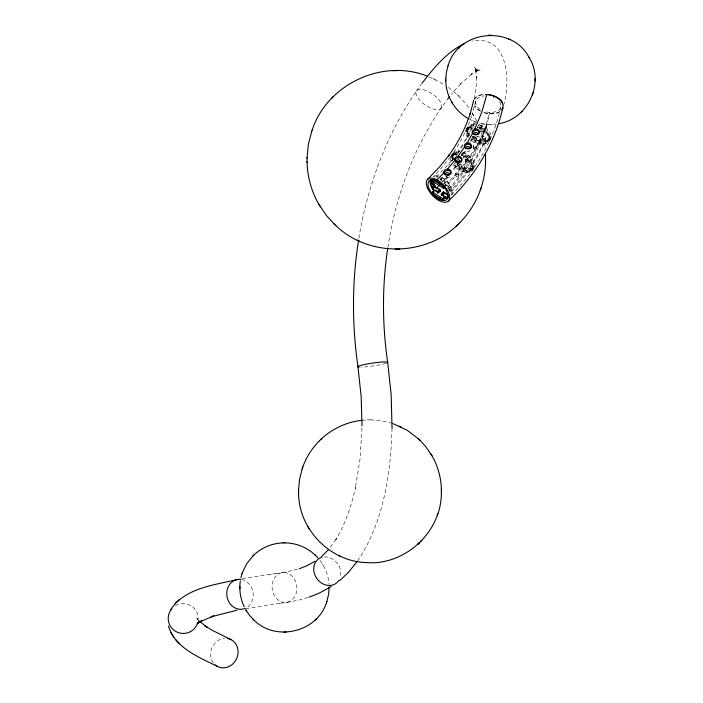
<?xml version="1.0" encoding="UTF-8"?>
<svg xmlns="http://www.w3.org/2000/svg" width="703" height="703" viewBox="0 0 703 703"><rect width="100%" height="100%" fill="white"/><g stroke="black" fill="none" stroke-linecap="round" stroke-linejoin="round"><path stroke-width="0.53" stroke-dasharray="3.52 2.64" d="M361.983 427.899L360.041 459.147L355.217 488.761L355.542 487.302C351.447 505.562 345.481 523.621 335.788 539.737L336.965 537.76L329.645 548.191M392.037 428.232C390.719 473.673 383.689 521.31 358.258 560.054M441.045 178.36L440.289 178.747M458.874 175.522L458.98 173.852M458.207 163.439L461.722 165.012L459.419 168.342L459.358 169.467L462.952 171.268M448.699 189.16L459.762 175.978L465.043 167.683L465.869 167.481L470.386 169.485L470.659 168.448L468.901 171.787L470.571 169.432M465.149 161.628L465.263 159.95M463.286 171.181L465.043 167.683M448.031 183.975L448.145 182.297L444.261 179.854L444.147 181.532L448.031 183.975A247.737 193.176 3.8 0 0 467.882 160.609L463.558 158.685L465.869 155.363L465.94 154.247L463.172 152.797M468.435 160.398L468.33 162.068M473.251 136.206A2.32 1.81 3.8 0 0 475.615 137.665L476.441 138.438L475.237 142.243L479.077 143.5M476.441 138.438L476.537 139.783L480.237 140.899M479.428 143.377L480.659 139.686L481.537 139.37L486.388 140.785L486.678 139.73L485.316 143.386L480.377 141.98L479.499 142.287M480.377 129.15L479.85 128.482M480.659 139.686L479.411 143.43M480.711 129.097L481.529 126.153L478.137 125.029M435.974 177.218L436.124 176.198L437.565 177.042M437.582 177.402L437.688 175.724A234.521 182.868 3.8 0 0 442.749 170.442M441.168 180.135L441.581 178.167L441.089 177.859M445.676 186.295L445.79 184.625L444.577 183.861M448.004 188.281L448.11 186.611M447.934 187.095L449.393 185.662L449.454 184.748M453.76 154.133L451.809 156.602L451.704 157.99L454.551 152.911M452.794 156.242L452.855 155.319M453.4 155.583L453.505 154.177M451.37 193.51L451.458 192.174M453.98 165.1L454.033 164.3M455.456 167.358L455.57 165.68L459.894 167.613L459.78 169.282L455.456 167.358A234.521 182.868 3.8 0 1 453.356 170.223M457.715 154.344L456.37 153.737L456.528 155.539M455.693 175.082L455.808 173.404M459.78 169.282L461.607 166.681L457.284 164.748L457.398 163.078M458.356 152.938L458.198 151.136A234.521 182.868 3.8 0 0 471.959 126.962L473.409 127.384M461.607 166.681L461.722 165.012M461.836 155.556L462.249 152.946M451.3 191.726A247.737 193.176 3.8 0 0 467.082 172.551L462.759 170.618L462.873 168.948L464.701 166.347L469.024 168.272L468.91 169.95L464.595 168.017L464.701 166.347M463.558 158.685L463.672 157.006L465.5 154.405L469.824 156.338L469.709 158.008L465.386 156.075L465.5 154.405M467.082 130.336L468.506 127.647L466.95 131.769L468.11 129.159M471.318 125.116L470.087 128.675L471.37 125.046L474.613 125.899M467.082 172.551L467.196 170.882L462.873 168.948M467.882 160.609L467.996 158.94L463.672 157.006M469.815 162.103A1.432 0.808 35.1 0 0 469.56 161.927L469.622 161.013M471.045 140.574L471.159 138.895L475.799 140.266L475.685 141.936L471.045 140.574A234.521 182.868 3.8 0 1 470.325 142.129M471.959 126.962L471.845 128.631A234.521 182.868 3.8 0 1 465.544 140.934M474.551 126.241L473.101 125.819L474.235 121.733L476.59 122.384M469.56 161.927L471.318 158.606M470.746 170.785L472.504 167.455L472.442 168.377M473.101 125.819L474.235 121.733M471.801 169.493L471.898 168.114L473.594 165.706C474.182 168.369 468.857 172.165 473.479 167.112M473.119 147.568L473.233 145.89M476.3 148.008L476.414 146.338M475.685 141.936L477.056 137.454L472.706 136.171M479.007 141.215L483.646 142.577L483.532 144.256L478.892 142.885L479.007 141.215L480.263 138.394L484.903 139.765L484.789 141.435L480.149 140.073L480.263 138.394M480.949 128.131L481.063 126.461L485.703 127.823L485.588 129.501L480.949 128.131L480.474 129.185M469.709 158.008A247.737 193.176 3.8 0 0 484.332 132.313L484.446 130.644L480.676 129.528M486.388 133.552A1.432 0.861 24 0 0 486.116 133.403L486.177 132.489M484.789 141.435L486.01 137.138L479.727 135.407M485.588 129.501L486.81 125.204L478.945 123.034M486.116 133.403L487.337 129.879M487.425 142.041L488.655 138.509L488.594 139.431M488.55 140.618L489.815 136.637L488.295 140.732L489.71 138.034M387.863 247.456C395.35 197.692 412.977 149.124 441.51 107.497M358.855 238.124C367.502 186.005 386.175 135.187 416.185 91.513M474.314 98.947L476.089 87.77L476.643 75.573L476.775 78.121L475.448 68.736L476.168 71.284L474.288 66.803L475.905 69.439L474.551 68.121L476.678 69.905L475.166 68.929L477.724 70.3L476.08 69.667L478.928 70.476L477.126 70.168L480.914 69.931L476.441 70.994L478.928 70.036L470.922 74.369L472.873 73.086L460.316 84.026L461.669 82.611L451.423 94.29M503.55 105.432C510.826 81.522 508.524 33.911 471.959 41.082M475.703 101.083L472.17 114.615L472.609 113.139C467.627 128.913 459.92 143.772 450.236 157.164L451.08 155.969M500.738 107.19C493.471 140.82 475.202 171.453 450.913 195.592M468.216 127.761L468.11 129.888L469.332 126.364L468.18 128.921M485.448 143.289L486.608 140.679M486.81 125.204L485.703 127.823M486.01 137.138L484.903 139.765M472.943 136.25L472.75 136.707M472.565 137.155L472.302 137.753L476.942 139.124M479.824 142.155L485.36 127.709L489.499 112.392C484.727 141.725 468.743 168.755 448.857 190.627M466.027 130.547L467.187 127.946M466.44 132.023L467.6 129.414M477.144 127.094L477.381 126.566M477.662 127.366L477.161 127.015M475.281 141.048L474.472 140.24L475.632 137.63A2.32 1.81 3.8 0 0 477.803 136.171M479.885 129.097L481.063 126.461M475.799 140.266L477.056 137.454M485.852 132.164L481.133 130.767L482.293 128.166L481.485 127.357M478.892 142.885L480.149 140.073M480.377 141.98L481.537 139.37M487.416 142.094L488.585 139.475M489.165 138.983L490.325 136.382M471.783 140.96A12.777 7.689 24 0 0 489.543 140.53L490.738 137.85M479.446 143.008L472.653 156.435L464.973 168.746M468.883 171.822L464.173 169.889L463.347 170.091M470.158 127.726L472.864 128.333M456.423 151.857L454.639 155.249L456.449 151.83L458.646 152.7M451.546 155.442L453.242 153.034M452.873 155.249L454.569 152.841M453.822 154.027L451.818 156.584M451.247 158.14L452.952 155.723M454.041 164.186L455.729 161.778M462.056 153.72L461.37 154.695A12.777 7.232 35.1 0 1 472.179 170.495A12.777 7.232 35.1 0 1 453.479 165.143M462.17 153.562L462.512 153.069M459.419 168.342L458.672 167.428L460.368 165.02L456.792 163.421M469.323 160.644L464.92 158.676L466.616 156.268L465.869 155.363M462.759 170.618L464.595 168.017M463.259 171.251L465.869 167.481M472.346 167.973L474.042 165.556M470.72 170.855L473.172 167.252M472.056 170.662L473.743 168.254M416.484 90.959L421.387 84.105M441.212 108.051A15.027 6.608 34.6 0 0 425.921 90.52A15.027 6.608 34.6 0 0 419.41 99.94A15.027 6.608 34.6 0 0 441.212 108.051L447.978 98.71M450.43 156.822L441.625 167.841L433.54 176.488M454.727 154.265L456.95 155.117M440.254 179.476L441.581 178.167M442.196 181.892L444.261 179.854M443.707 181.963L444.147 181.532M443.778 183.29L445.227 181.857L449.182 184.344M447.978 188.94L450.157 186.787L450.623 187.077L450.825 188.404L449.375 189.836M449.946 190.829L451.493 189.485L451.528 191.111L450.078 192.543M308.134 597.471L299.162 600.054L286.886 602.348M297.51 569.36L282.088 572.681M245.839 608.561L281.068 603.112M242.359 578.648L277.061 573.349M269.996 574.316L271.156 574.166M275.91 573.507L283.081 572.558M279.917 603.262L287.035 602.322M496.415 124.027L487.671 124.352L479.165 122.999M362.098 420.28L367.458 419.876M489.833 124.431L492.144 124.396M370.657 419.84L381.246 420.702L391.307 423.065M367.23 419.884L370.92 419.832M474.121 123.412L475.694 123.842M478.84 124.712L486.696 126.874M476.467 136.215L485.905 138.816M473.216 124.141L475.246 124.739M482.293 128.166L487.012 129.554M480.562 131.206L484.332 132.313M472.68 136.76L475.632 137.63M470.931 139.194L474.472 140.24M469.683 126.232L470.237 126.399L469.077 129.001L468.523 128.842M488.234 139.563L487.689 139.396L486.52 142.006L487.074 142.164M476.072 122.076L469.859 119.422M429.05 76.812L444.894 84.958M458.198 151.136L459.542 151.743M466.616 156.268L471.019 158.237M461.326 154.265L462.407 154.748M461.265 155.117L464.121 156.426L464.92 158.676M464.639 168.861L461.177 167.27L460.368 165.02M454.279 165.46L458.672 167.428M454.876 152.823L455.395 153.052L453.699 155.46L453.18 155.231M472.108 168.465L471.599 168.237L469.876 170.688L470.412 170.873M470.825 119.897L472.073 120.485M435.5 79.667L433.004 78.499M441.396 177.499L444.516 179.502L445.227 181.857M437.688 175.724L438.417 176.181M440.254 179.08L441.466 179.845M442.002 181.4L442.451 181.901M443.848 183.404L444.331 183.703M448.452 87.392L457.31 94.703M458.338 95.678L464.745 102.506L469.947 109.369M456.774 94.202L458.874 96.188M480.676 130.319L481.133 130.767M320.05 560.511C325.208 567.303 328.363 575.581 329.013 584.088M199.081 621.478L196.278 616.962L198.026 620.283M323.231 565.335L322.475 564.061M476.819 121.241L472.284 112.99L472.697 113.675M473.391 114.835L473.796 115.529M453.268 158.113L451.783 160.732L451.634 159.054L453.321 156.646L453.268 158.113A234.521 182.868 3.8 0 1 445.184 167.745M478.594 125.169L482.363 136.101L484.921 148.746M464.859 151.198A234.521 182.868 3.8 0 1 462.187 155.706M455.57 165.68A234.521 182.868 3.8 0 1 452.389 169.968M446.757 176.954A234.521 182.868 3.8 0 1 443.18 181.04M465.597 151.356A234.521 182.868 3.8 0 1 462.987 155.89M458.277 163.289A234.521 182.868 3.8 0 1 457.284 164.748M447.811 177.244A234.521 182.868 3.8 0 1 444.278 181.365M483.646 142.577A247.737 193.176 3.8 0 1 469.024 168.272M467.196 170.882A247.737 193.176 3.8 0 1 450.069 191.453M483.532 144.256A247.737 193.176 3.8 0 1 468.91 169.95M445.561 185.355A1.608 1.257 3.8 0 1 447.829 187.156M456.37 153.737A234.521 182.868 3.8 0 1 455.324 155.178M462.873 145.442A234.521 182.868 3.8 0 1 458.084 152.815M454.156 158.28A234.521 182.868 3.8 0 1 451.985 161.119M449.753 163.922A234.521 182.868 3.8 0 1 448.602 165.31M484.446 130.644A247.737 193.176 3.8 0 1 469.824 156.338M467.996 158.94A247.737 193.176 3.8 0 1 448.145 182.297M447.196 176.26A2.32 1.81 3.8 0 1 445.79 175.768M449.463 176.602A2.32 1.81 3.8 0 1 446.774 177.894A2.32 1.81 3.8 0 1 444.911 175.803M458.725 163.465A2.32 1.81 3.8 0 1 457.653 163.439M460.395 163.518A2.32 1.81 3.8 0 1 458.066 165.17A2.32 1.81 3.8 0 1 455.764 163.377M469.832 150.222A2.32 1.81 3.8 0 1 467.636 151.716A2.32 1.81 3.8 0 1 465.281 150.266M499.701 111.61A15.027 9.35 12.1 0 1 484.174 112.735M480.079 111.012A15.027 9.35 12.1 0 1 474.446 105.872M473.954 99.712A15.027 9.35 12.1 0 1 484.068 94.501M499.508 101.856A12.891 8.023 12.1 0 1 498.067 110.547A12.891 8.023 12.1 0 1 484.754 111.513M480.175 109.396A12.891 8.023 12.1 0 1 475.755 100.907A12.891 8.023 12.1 0 1 484.657 95.872M492.891 97.181A12.891 8.023 12.1 0 1 494.068 97.673M447.275 176.497A3.533 3.076 -11.1 0 1 445.746 176.198M451.159 161.321A12.777 7.232 35.1 0 1 458.163 153.781M463.013 152.243A12.777 7.232 35.1 0 1 474.086 167.78A12.777 7.232 35.1 0 1 455.992 163.676M453.268 159.845A12.777 7.232 35.1 0 1 459.85 151.373M471.256 159.511A1.432 0.808 35.1 0 1 471.502 159.695M477.249 127.234A12.777 7.689 24 0 1 489.543 140.53M468.093 137.77A12.777 7.689 24 0 1 473.857 126.768M479.499 124.914A12.777 7.689 24 0 1 490.378 138.588A12.777 7.689 24 0 1 471.906 137.63M469.252 135.169A12.777 7.689 24 0 1 475.017 124.167M487.276 130.793A1.432 0.861 24 0 1 487.548 130.943M439.823 179.537A12.777 6.582 45.4 0 1 450.236 192.859M442.002 177.384A12.777 6.582 45.4 0 1 451.317 187.244A12.777 6.582 45.4 0 1 450.553 195.592M433.654 176.594A12.777 6.582 45.4 0 1 438.215 175.899M449.393 185.662A1.432 0.738 45.4 0 1 449.621 185.873M175.39 605.81A15.027 14.895 15.3 0 1 198.255 618.886M213.273 662.815A15.027 13.489 -66.1 0 1 212.13 647.296A15.027 13.489 -66.1 0 1 224.74 638.306M241.586 579.562A15.027 13.19 79.7 0 1 253.01 592.137A15.027 13.19 79.7 0 1 246.428 607.752M324.153 556.925A15.027 12.751 54.5 0 1 340.463 576.627M386.052 363.231A15.027 1.45 -8.4 0 1 360.929 367.142M499.429 111.953A15.027 9.35 12.1 0 1 483.55 112.383M480.817 111.197A15.027 9.35 12.1 0 1 474.683 105.67M474.595 99.105A15.027 9.35 12.1 0 1 483.304 94.562M467.688 136.215L468.558 136.707L469.718 134.097L468.875 133.728L468.91 132.682L467.688 136.215M487.917 134.774L487.856 135.714C488.181 134.581 490.281 131.751 488.198 131.698L487.038 134.299L487.917 134.774M471.23 163.518L471.168 164.467L472.864 162.05L472.908 161.04L472.117 160.53L470.421 162.938L471.23 163.518M466.792 134.168L468.216 131.865L468.04 130.213L466.792 134.168M488.813 136.821L488.717 138.183C491.204 134.879 489.552 131.417 488.813 136.821M472.056 165.697L471.968 167.059L473.664 164.643L473.558 162.999L472.056 165.697M473.945 147.147A1.608 1.257 3.8 0 0 476.423 146.224A1.608 1.257 3.8 0 0 474.094 144.976A1.608 1.257 3.8 0 0 473.945 147.147M473.831 148.816A1.608 1.257 3.8 0 0 476.318 147.902A1.608 1.257 3.8 0 0 473.98 146.655A1.608 1.257 3.8 0 0 473.831 148.816M465.975 161.198A1.608 1.257 3.8 0 0 468.453 160.284A1.608 1.257 3.8 0 0 466.124 159.036A1.608 1.257 3.8 0 0 465.975 161.198M465.861 162.876A1.608 1.257 3.8 0 0 468.339 161.954A1.608 1.257 3.8 0 0 466.01 160.706A1.608 1.257 3.8 0 0 465.861 162.876M456.519 174.66A1.608 1.257 3.8 0 0 458.997 173.738A1.608 1.257 3.8 0 0 456.669 172.49A1.608 1.257 3.8 0 0 456.519 174.66M456.405 176.33A1.608 1.257 3.8 0 0 458.883 175.407A1.608 1.257 3.8 0 0 456.555 174.168A1.608 1.257 3.8 0 0 456.405 176.33M273.124 580.863A15.027 12.338 82.6 0 0 285.901 602.48A15.027 12.338 82.6 0 0 294.443 579.21A15.027 12.338 82.6 0 0 273.124 580.863"/><path stroke-width="1.05" d="M326.798 601.75L328.653 594.123L329.118 587.084M362.001 425.939L361.175 396.606L357.941 366.685M392.037 428.232L391.158 394.541L387.678 362.335M244.24 606.847C240.391 598.842 239.029 589.685 240.329 580.906M468.91 118.912C455.131 111.487 445.93 96.355 445.799 80.687M528.955 57.259C545.106 82.4 527.953 119.413 498.541 123.693M239.864 586.267L239.864 588.789M298.573 489.842L299.601 478.98L302.281 468.488M441.387 492.671C441.677 531.89 404.779 566.135 365.586 562.549C329.593 561.135 298.406 528.788 298.582 492.689M307.053 158.122L308.336 144.546L311.693 131.426M319.241 204.951C311.543 191.901 307.334 176.822 307.062 161.69M441.379 489.815C441.168 477.715 437.802 465.641 431.642 455.21M445.79 78.903L446.431 72.119L448.11 65.555M485.562 158.096L485.404 154.115M459.375 223.097C475.632 207.042 485.237 184.502 485.571 161.664M535.045 81.038L535.053 78.516M440.166 191.576L439.533 189.959L435.579 187.473M443.663 194.265L443.734 193.184L444.481 193.07L448.189 195.399M431.22 180.443L431.124 181.796L433.303 179.652M432.117 180.161L432.152 179.643M447.345 194.239L443.461 191.796L441.106 194.116L444.99 196.559L444.885 198.237L442.653 200.364L432.38 193.606C432.424 190.118 435.974 188.624 438.426 192.429L440.781 190.109L436.897 187.666A234.521 182.868 3.8 0 0 439.454 185.047M444.709 187.226L443.452 188.422L433.18 181.673L433.936 179.388M433.127 189.212L433.189 188.307L435.377 186.154A1.432 0.738 45.4 0 1 435.148 185.944M435.315 187.068L435.377 186.154M442.653 200.364L442.767 198.685L444.99 196.559M443.452 188.422L443.567 186.752L444.261 186.084M441.73 195.065L443.347 193.466L443.461 191.796M447.987 196.893L447.978 195.654A12.891 6.538 46.7 0 0 439.076 182.508A12.891 6.538 46.7 0 0 428.399 181.813L427.978 184.757A12.891 6.538 46.7 0 0 436.871 197.851A12.891 6.538 46.7 0 0 447.547 198.545L447.987 196.893L447.459 196.638M358.565 240.18C351.948 282.035 351.878 324.865 357.976 366.79M387.713 248.528C382.001 286.147 382.204 324.593 387.652 362.23M240.927 577.734L242.184 573.288M502.812 107.7C495.044 143.597 474.912 176.075 448.294 201.102M533.155 92.699L532.382 95.037M448.365 64.825C458.725 30.203 511.512 24.851 528.612 56.679M312.202 129.967C327.097 84.325 382.362 58.314 427.046 76.047M302.694 467.31C306.192 457.319 312.027 448.154 319.531 440.693M437.117 515.65L437.266 515.194M437.679 514.025L437.837 513.559M242.438 572.55L246.788 563.595L252.957 555.915M253.985 620.108C275.646 642.12 317.422 632.032 326.544 602.48M480.228 190.381L481.133 187.78M311.499 132.006L312.396 129.405M242.078 573.578L242.535 572.268M302.123 468.945L302.844 466.862M448.013 65.845L448.461 64.544M326.447 602.761L326.895 601.46M475.746 128.842L475.07 130.248M474.797 128.983L481.801 112.111L486.766 94.773M467.117 142.99L472.741 133.069M468.013 143.254L467.39 144.282M170.803 609.431C185.109 588.06 213.756 585.133 236.77 579.659M464.604 146.962L464.63 146.918A3.541 2.504 -11.9 0 1 467.135 143.069M464.481 147.155L464.578 146.997A3.541 2.97 -5.8 0 0 468.866 148.684A3.541 2.97 -5.8 0 0 471.265 145.02A3.541 2.97 -5.8 0 0 467.108 142.973M464.226 147.533L457.952 156.418A3.55 2.953 -6.6 0 1 461.871 158.693A3.55 2.953 -6.6 0 1 459.129 162.173A3.55 2.953 -6.6 0 1 454.964 160.187M357.616 560.941L348.451 572.365L339.751 580.564M422.002 83.279C433.874 67.927 446.774 51.873 464.753 43.481M459.033 156.655L458.233 157.736A3.568 3.058 -8.9 0 1 458.778 157.771M447.978 98.71L449.7 96.496M455.052 160.161L447.372 169.177A3.55 2.935 -7.2 0 1 451.018 171.752A3.55 2.935 -7.2 0 1 447.908 175.021A3.55 2.935 -7.2 0 1 443.997 172.718M328.486 549.649L321.376 556.767M447.653 170.513L448.136 169.977M444.076 172.701L436.932 179.792M333.257 96.689L331.526 98.455M420.429 541.811L421.809 540.405M459.657 47.435L458.787 48.296M521.187 112.137L522.065 111.285M253.625 555.265C261.428 547.725 272.07 543.243 282.914 542.901M419.199 543.015L417.942 544.184L419.366 542.848M433.399 189.617L437.354 192.112L439.533 189.959M438.022 193.114L440.201 190.961M441.554 195.329L443.734 193.184M442.064 195.258L444.481 193.07M448.066 195.311L446.431 197.771L442.301 195.223M459.595 222.877C427.477 256.744 368.6 257.816 335.313 225.083M319.355 440.869L321.86 438.479M252.852 556.02L253.73 555.168M316.13 619.009L314.469 620.6M427.652 179.256L440.043 166.391L449.428 154.625L448.435 156.013C458.04 142.744 465.667 128.025 470.606 112.392L470.105 114.114L473.629 100.573A15.027 9.35 12.1 0 0 473.444 101.452M440.359 197.675L438.874 199.09M433.821 181.066L433.18 181.673M433.022 193L432.38 193.606M437.081 181.269L437.53 180.838M439.024 200.566L439.516 200.1M456.273 226.058L458.04 224.389M320.594 439.656C331.79 428.865 346.623 421.914 362.098 420.28M175.161 603.385L177.059 601.663M177.402 601.32L179.291 599.597M197.728 623.253L199.529 621.61L197.297 623.666L202.069 620.45L199.538 621.962L213.677 615.933L211.076 616.821L237.008 610.195M331.315 586.53L318.644 593.411L309.083 597.137M314.935 561.372L306.578 565.88L299.25 568.762M491.01 35.15L488.699 35.185M397.494 70.616L392.872 70.678M395.139 249.17L399.752 249.108M284.917 542.883C297.431 542.909 309.768 548.595 318.002 558.006M283.898 632.155L286.209 632.12M282.773 542.909L285.075 542.874M392.942 423.601L407.389 430.385L418.777 439.103M231.146 639.695L212.148 630.257L204.766 625.714L207.218 627.366L199.107 620.969M217.491 666.462C198.931 657.217 174.889 647.885 168.492 626.021M510.018 39.676L508.77 39.087M357.124 240.118L359.62 241.287M401.334 427.072L399.33 426.132M338.626 555.432L340.63 556.372M439.937 191.321L440.421 191.629M443.347 193.466L443.839 193.773M442.257 193.615L443.18 194.204M443.909 197.622L444.885 198.237M433.294 179.994L443.567 186.752M432.494 191.937L442.767 198.685M246.507 610.969L245.751 609.703L249.591 615.371L253.475 619.624M318.828 204.257L326.517 215.61L334.294 224.108M419.594 439.885L425.816 446.677L431.967 455.764M333.749 223.589L335.849 225.584M418.355 438.698L420.034 440.298M314.724 554.667L315.77 555.669M253.203 619.369L254.258 620.362M175.39 639.44L179.537 643.781M437.354 192.112L437.943 192.982M170.855 632.709L173.711 637.322M528.41 56.337L529.166 57.602M451.888 102.313L452.433 103.244M319.935 206.111L320.34 206.796M307.993 526.749L309.206 528.779M430.763 453.734L431.088 454.279M485.571 157.349L485.562 162.393M445.799 78.534L445.799 81.065M441.387 489.218L441.379 493.26M307.062 157.393L307.053 162.437M298.582 489.253L298.573 493.295M449.059 174.186A234.521 182.868 3.8 0 1 447.916 175.574M445.025 174.634A2.32 1.81 3.8 0 1 447.328 172.639A2.32 1.81 3.8 0 1 449.612 174.766M445.632 174.748A2.32 1.81 3.8 0 1 448.909 174.942M455.939 162.05A2.32 1.81 3.8 0 1 458.092 159.88A2.32 1.81 3.8 0 1 460.491 162.006M456.511 161.989A2.32 1.81 3.8 0 1 459.613 162.042M465.351 147.911A2.32 1.81 3.8 0 1 468.084 146.461A2.32 1.81 3.8 0 1 469.903 148.711M465.799 148.667A2.32 1.81 3.8 0 1 469.244 148.72M473.321 133.86A2.32 1.81 3.8 0 1 476.054 132.41A2.32 1.81 3.8 0 1 477.873 134.651M473.769 134.607A2.32 1.81 3.8 0 1 477.214 134.668M485.404 94.466A15.027 9.35 12.1 0 1 499.631 99.554A15.027 9.35 12.1 0 1 502.004 109.404M474.797 128.965A3.541 2.997 -4.9 0 1 479.147 130.74A3.541 2.997 -4.9 0 1 477.126 134.563A3.541 2.997 -4.9 0 1 472.583 133.131M472.68 133.104A3.55 2.531 -14 0 1 474.841 129.088M475.052 130.178A3.533 3.076 -6.2 0 1 479.244 133.21M472.152 133.183A3.559 2.487 -16.7 0 1 475.105 130.433M467.381 144.212A3.533 3.058 -7.7 0 1 471.142 147.964M464.332 146.576A3.559 2.461 -14.2 0 1 467.407 144.458M455.201 160.082A3.559 2.461 4.4 0 1 457.969 156.549M454.709 160.627A3.55 2.408 4.1 0 1 458.224 157.929M458.813 157.551A3.533 3.128 -10.3 0 1 461.396 162.042M444.234 172.666A3.559 2.461 5.5 0 1 447.38 169.3M443.936 172.666A3.533 2.408 -8.9 0 1 447.635 170.618M447.943 170.319A3.533 3.076 -11.1 0 1 450.86 173.931M448.365 197.745A12.777 6.582 45.4 0 1 444.366 198.07M434.226 191.26A12.777 6.582 45.4 0 1 430.631 179.748M433.189 188.307A1.432 0.738 45.4 0 1 432.969 188.096M442.758 194.432A12.777 6.582 45.4 0 1 441.853 193.887M435.596 188.096A12.777 6.582 45.4 0 1 432.275 179.555M197.561 623.086A15.027 14.895 15.3 0 1 175.917 631.531A15.027 14.895 15.3 0 1 171.875 608.745M227.315 638.429A15.027 13.489 -66.1 0 1 236.568 658.729A15.027 13.489 -66.1 0 1 215.188 664.889M245.233 608.35A15.027 13.19 79.7 0 1 226.946 596.214A15.027 13.19 79.7 0 1 240.821 579.448M338.908 580.344A15.027 12.751 54.5 0 1 317.132 578.92A15.027 12.751 54.5 0 1 321.737 557.382M359.136 367.098A15.027 1.45 -8.4 0 1 372.124 363.143A15.027 1.45 -8.4 0 1 386.966 362.88M502.953 108.227A15.027 9.35 12.1 0 1 501.924 109.932M486.081 94.439A15.027 9.35 12.1 0 1 502.417 102.541M431.695 186.48L432.424 187.183L434.603 185.03L433.936 183.413L431.756 185.557L431.695 186.48M430.965 184.195L433.364 182.42L433.233 180.706L431.053 182.859L430.965 184.195M427.468 188.044A15.027 7.619 46.7 0 0 447.679 201.585A15.027 7.619 46.7 0 0 438.777 180.908A15.027 7.619 46.7 0 0 427.468 188.044"/></g></svg>
